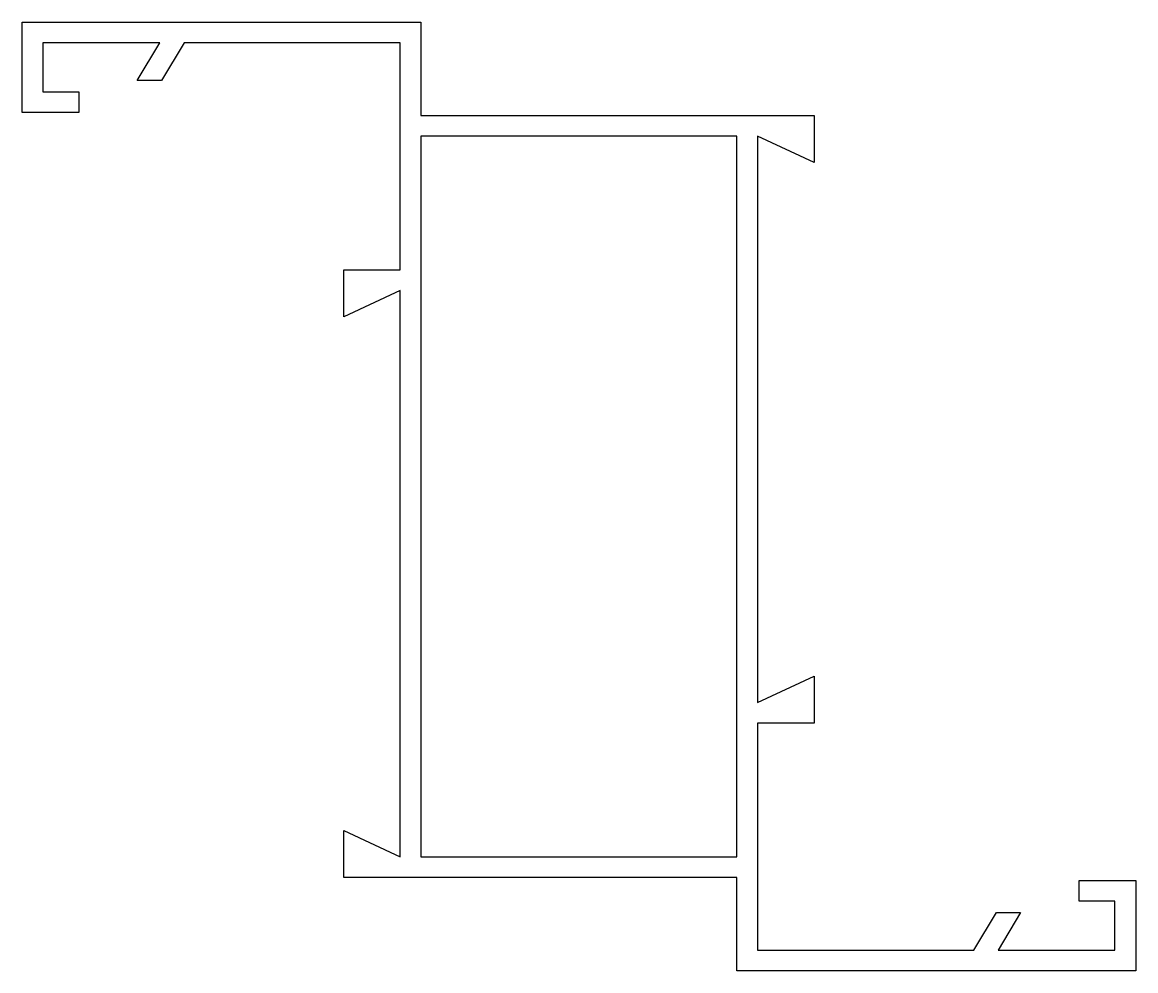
# Model space of a CAD drawing. Extents: x 138.8 to 198, y 197.4 to 247.8.
import ezdxf

# ---------------------------------------------------------------- set-up
doc = ezdxf.new("R2010")
doc.units = 0
doc.layers.add('ANA', color=220, linetype='CONTINUOUS')

msp = doc.modelspace()

# ---------------------------------------------------------------- linework, layer by layer
at = {"layer": 'ANA'}
for points in [[(197.995, 197.418), (176.792, 197.418), (176.792, 202.368), (155.892, 202.368), (155.892, 204.868), (158.892, 203.468), (158.892, 233.568), (155.892, 232.168), (155.892, 234.668), (158.892, 234.668), (158.892, 246.718), (147.392, 246.718), (146.19, 244.718), (144.907, 244.718), (146.108, 246.718), (139.892, 246.718), (139.892, 244.118), (141.792, 244.118), (141.792, 243.018), (138.792, 243.018), (138.792, 247.818), (159.992, 247.818), (159.992, 242.868), (180.892, 242.868), (180.892, 240.368), (177.892, 241.768), (177.892, 211.668), (180.892, 213.068), (180.892, 210.568), (177.892, 210.568), (177.892, 198.518), (189.392, 198.518), (190.593, 200.518), (191.877, 200.518), (190.675, 198.518), (196.892, 198.518), (196.892, 201.118), (194.992, 201.118), (194.992, 202.218), (197.992, 202.218), (197.992, 197.418)], [(176.792, 203.468), (176.792, 241.768), (159.992, 241.768), (159.992, 203.468)]]:
    msp.add_lwpolyline(points, close=True, dxfattribs=at)

doc.saveas('drawing.dxf')
